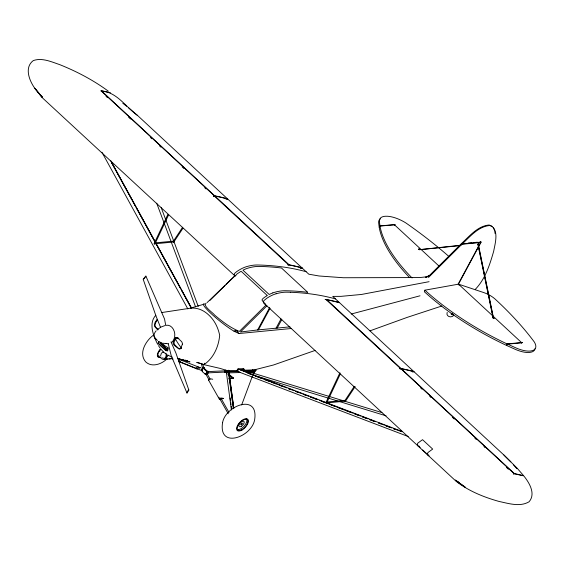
<?xml version="1.0" encoding="UTF-8"?>
<svg xmlns="http://www.w3.org/2000/svg" width="564" height="564" viewBox="0 0 564 564"><rect width="100%" height="100%" fill="white"/><g stroke="black" fill="none" stroke-linecap="round" stroke-linejoin="round"><path stroke-width="0.85" d="M224.599 371.514L224.761 370.837L224.641 372.169L224.599 371.514L225.473 372.092M224.937 371.5L225.417 370.816M158.632 341.749L159.027 343.673A1.509 0.592 64.9 0 0 159.499 344.385L166.232 350.639M160.592 327.465L156.087 316.263L143.164 279.229L145.893 276.113L164.554 319.041L165.703 325.245M228.307 371.457A1.318 1.043 88.3 0 1 228.737 372.663L228.674 372.994A1.318 1.043 88.3 0 1 228.547 373.297M253.793 370.541A1.318 1.043 88.3 0 1 254.463 371.916L254.399 372.247A1.318 1.043 88.3 0 1 254.082 372.797M238.036 369.131C237.317 374.806 236.133 367.284 239.023 369.505A9.186 5.457 -69.1 0 1 239.904 369.653A146.548 126.569 66.6 0 1 246.489 372.296L246.799 372.522M202.666 370.915L201.595 370.696L202.25 369.152L202.018 368.172L204.175 367.636L204.379 368.482L207.446 371.331L208.123 371.295L206.614 371.408L203.548 368.56L203.343 367.714L202.73 368.052M237.373 330.539L239.27 331.47L265.947 305.131L263.882 302.713M447.189 312.364C445.616 316.418 451.256 318.406 453.682 315.445M170.984 341.833L175.897 353.001L188.834 390.027L186.987 393.03L171.23 355.722L168.255 343.8M220.256 399.227A4.484 1.424 -29.5 0 1 219.276 399.023L208.426 379.854L208.892 379.431A4.484 1.424 -29.5 0 1 211.133 378.945L212.727 379.255M219.276 399.023L219.741 398.593A4.484 1.424 -29.5 0 1 221.983 398.113L223.577 398.417L221.871 398.917M186.987 393.03L188.221 390.232L188.834 390.027M458.518 284.157L424.918 290.178L424.339 291.743L431.009 297.616A150.017 62.449 28.3 0 0 506.324 345.323L507.078 343.92L521.503 342.538L458.236 283.896M241.66 404.945L252.369 376.237M253.285 373.777L253.899 372.134M166.013 356.631L165.449 357.731M208.144 372.529L207.503 372.726L207.615 371.613L226.108 370.781M154.057 243.81L167.868 214.433M155.178 243.408L168.608 214.828M339.937 372.776L325.752 402.95L326.5 403.345M326.873 402.548L340.303 373.967M166.458 349.694L167.268 348.192M204.683 363.216L203.907 364.654A65.22 50.344 84.5 0 1 200.995 363.505M227.137 371.197L225.656 370.083L224.987 371.316L226.383 372.6L227.137 371.197L229.358 370.985L228.512 370.203M266.934 305.822L240.405 332.013L257.6 329.954L269.677 307.528M258.432 329.869L270.036 308.318M243.317 370.626L244.092 369.216L243.528 368.694L238.65 368.969L238.255 369.667M276.043 328.185L281.034 318.914M277.213 328.072L281.796 319.569M255.273 371.613L256.028 370.21L255.09 369.342M448.387 256.007A246.193 102.486 28.3 0 0 405.84 222.928A21.376 8.897 28.3 0 0 387.595 216.259L385.141 216.266A21.376 8.897 28.3 0 0 379.375 221.173L379.946 225.833L379.191 227.236L378.62 222.576A21.376 8.897 28.3 0 1 380.651 218.705M439.278 266.321L394.405 224.733L379.981 226.115L379.227 227.518A150.017 62.449 28.3 0 0 409.549 277.537M394.673 224.881L395.145 224.662L394.638 224.909A0.874 0.423 -47.2 0 0 394.328 225.233M418.798 249.182L419.306 248.971L419.778 249.669L418.798 249.182L419.778 249.669M477.786 244.409L478.166 243.704L478.723 243.796L477.786 244.409L478.321 244.318L493.472 317.821M493.267 317.842L493.923 318.392L493.253 317.877L478.11 244.339L478.723 243.796M478.209 244.367L478.582 243.669M458.236 283.995L480.591 242.485L480.027 241.963M458.335 284.425L481.127 242.097L480.45 241.674M493.507 318.434L494.015 318.216M521.77 342.686L522.151 342.764L507.607 344.16L506.853 345.563L515.496 349.447A21.376 8.897 28.3 0 0 529.786 352.437L531.781 352.006A21.376 8.897 28.3 0 0 534.996 348.813M243.528 368.694L243.133 369.399L243.697 369.921M241.991 370.266L242.048 370.047A4.491 1.544 -74.2 0 0 241.498 369.596M173.409 241.216C174.812 241.117 172.965 242.823 173.409 241.216L182.595 227.264M173.465 242.583L182.997 228.187M229.21 374.785L232.763 378.014L228.744 378.86L233.327 378.07L232.114 378.063L228.145 374.383L231.931 378.099M354.284 386.403L345.09 400.306L326.507 402.061M345.161 401.723L355.165 386.601M143.848 278.912L145.893 276.113M156.193 330.765C154.353 332.76 152.759 336.151 155.22 338.351M475.487 289.156C485.364 278.842 489.778 264.72 493.669 251.311C495.157 243.176 499.697 228.744 489.136 224.987C477.63 226.023 469.643 236.048 461.655 243.387L462.219 243.909L481.127 242.097M108.358 91.206C93.42 80.208 76.866 71.494 59.657 64.613C51.409 61.828 42.011 57.457 33.29 60.588C23.801 67.687 29.603 81.42 35.37 89.077L42.779 98.185L234.955 275.944M206.854 374.179L207.122 373.784L205.98 374.411L208.997 379.755M429.634 275.31L425.559 277.291L427.639 276.684L429.634 275.31L461.281 243.754L465.533 243.352M480.591 242.485L461.846 244.275L428.485 277.467M462.219 243.909C470.207 236.57 478.194 226.545 489.7 225.508L492.111 226.361M209.716 300.612L225.085 285.469M226.284 284.249L235.054 275.789M207.143 302.544L234.885 275.838M155.805 315.276C148.318 323.257 153.387 335.996 157.701 344.35M152.858 335.566C145.477 341.368 138.384 353.536 145.787 361.975C152.104 367.707 161.664 364.132 167.007 358.852M235.061 275.782L235.766 275.754A2.129 1.022 -47.2 0 1 237.324 273.759L241.089 271.235L267.322 295.55A30.28 14.544 -47.2 0 0 264.438 297.397L263.55 298.074A2.129 1.022 -47.2 0 0 261.992 300.062L263.55 302.36M202.25 370.957L202.363 371.676L205.74 374.531L207.651 373.467L207.453 373.121M206.974 374.087L207.651 373.467M202.927 364.436L203.731 367.756L203.371 367.911M157.708 329.305L160.973 327.057L164.984 325.555M165.33 357.907L164.223 358.535L165.872 358.373M326.274 402.111L326.309 402.915L326.725 402.336M202.159 369.434L201.701 370.231L202.236 370.548M156.721 319.999L155.079 322.298L154.621 325.921A2.559 1.128 83.5 0 0 154.853 326.697L157.807 330.06M206.72 374.277L206.001 374.468M198.881 368.496L200.312 367.749L198.338 367.086A4.484 2.644 -68 0 0 196.321 367.777L196.166 368.496A4.484 2.644 -68 0 0 197.978 368.821M228.73 370.985L226.954 371.091M213.742 196.11L214.369 195.842L100.893 90.663L110.445 92.785M400.095 368.842L400.729 368.574L514.213 473.76L523.766 475.875C529.286 482.714 536.026 493.796 529.06 501.798C519.902 507.212 508.7 503.469 499.055 501.452C483.792 497.166 468.698 491.082 456.1 481.275L264.1 303.319L263.529 301.5A2.489 1.191 -47.2 0 1 264.114 300.415L266.948 298.173A28.362 13.628 -47.2 0 1 276.092 293.759M513.578 474.021L514.213 473.76M156.736 319.992L156.891 319.929A2.961 2.284 84.5 0 1 157.624 319.873M370.005 330.835L407.201 317.377L441.767 306.026M315.079 350.448L273.455 365L255.013 369.688M203.512 367.862L204.175 367.636M161.953 312.519L190.357 308.198L204.661 304.003M163.377 352.028L161.36 353.156L160.606 355.785M420.032 295.797L351.224 314.028M162.439 357.957L163.031 357.816M255.125 370.294L255.464 370.174L253.173 370.336M237.388 330.469L233.982 331.181L232.072 330.003A23.42 3.003 38.8 0 1 211.246 313.697A23.42 3.003 38.8 0 1 203.893 303.89M427.639 276.684L419.997 277.551L343.398 277.742L319.062 275.986L308.797 274.189L302.17 268.041A558.748 268.464 -47.2 0 0 289.367 265.038L287.88 264.939M232.114 378.063L232.495 378.148M233.299 377.915L229.203 374.517L228.145 374.383M229.576 378.782L233.327 378.07M203.308 367.777L203.731 367.756M429.091 281.683L361.439 294.464L341.037 296.354L332.753 296.396L339.38 302.537A558.748 268.464 -47.2 0 0 326.584 299.533L325.097 299.435M460.851 245.241L419.461 249.697L460.88 245.53M226.023 199.219L227.736 199.057L301.888 267.78L300.175 267.949M155.664 242.844L173.437 241.138M154.98 243.789L173.5 242.012M379.946 225.833L394.772 224.698M468.085 243.105L471.49 242.781M473.189 242.612L477.44 242.21M418.89 249.006L419.75 249.38M478.039 244.339L478.455 244.297M300.478 268.203L302.17 268.041M237.578 330.835L233.982 331.181L238.868 333.536L291.447 328.495M257.6 329.954L289.959 326.852M493.578 317.807L493.162 317.849L493.599 318.258M492.943 317.913L493.923 318.392M167.374 358.958L164.237 359.261L166.218 358.133L168.192 355.165M168.939 358.81L170.511 358.655A5.499 4.244 84.5 0 1 169.397 358.676M172.654 358.648L163.123 359.472L160.959 358.387M202.018 368.172C204.584 367.827 201.806 369.787 202.878 368.102M203.548 368.56L204.379 368.482M201.595 370.696L202.011 370.654M206.614 371.408L207.446 371.331M226.291 370.414L227.412 371.175M521.869 342.503L522.243 342.468L521.735 342.708A0.874 0.423 -47.2 0 0 521.305 343.222M204.774 373.904L205.747 373.77M205.74 374.531L206.572 374.454M226.383 372.6L227.856 372.459M256.028 370.21L253.469 370.456L252.531 369.589M412.404 371.951L414.096 371.789L503.892 455.014L517.117 468.162L523.582 475.642L514.354 473.57A2.799 1.347 -47.2 0 0 513.275 473.887M326.676 402.922L345.196 401.152M422.683 450.001L429.028 455.881L428.097 455.317L427.526 453.498A2.489 1.191 -47.2 0 1 428.104 452.42L432.68 449.092L422.535 439.68L417.959 443.015A2.489 1.191 -47.2 0 0 417.374 444.094L417.945 445.912L419.708 446.392M244.092 369.216L239.214 369.49L238.65 368.969M207.806 372.889L226.855 371.972M247.399 371.204L254.23 370.95L245.495 371.204M213.312 195.821L214.369 195.842M399.664 368.553L400.729 368.574M237.874 370.372L227.447 370.675L220.094 368.398L203.907 364.654A40.347 31.14 84.5 0 0 219.678 335.376A33.572 25.916 84.5 0 0 208.687 314.966A33.572 25.916 84.5 0 0 190.357 308.198M243.317 370.217L254.174 369.899M238.501 371.408L228.505 371.697L238.057 371.613A1.854 1.1 -69.1 0 1 237.381 370.95L237.486 370.344A1.805 1.072 -69.1 0 1 238.572 369.49L237.578 369.138M228.695 372.867L240.151 372.536M248.745 372.282L254.42 372.12M163.701 358.591C166.359 358.753 167.12 355.073 165.809 353.247M345.302 401.131L345.584 400.426L344.992 400.764M290.587 292.272L287.069 292.187A61.885 29.73 -47.2 0 0 276.078 293.781M206.128 303.143C202.06 305.519 213.389 313.062 214.637 315.1C221.638 320.986 228.97 326.782 237.366 330.539M228.173 374.616L229.033 374.849L233.566 408.435M167.029 351.09L167.677 350.759L168.361 347.932L164.822 345.753L161.41 342.433M207.721 371.577L208.158 372.021M165.887 343.638L163.426 343.215M200.312 367.749L180.945 360.072A4.484 2.644 -68 0 0 178.922 360.763L178.774 361.482A4.484 2.644 -68 0 0 180.586 361.806M101.09 91.079A2.799 1.347 -47.2 0 1 101.598 91.001C117.058 92.136 125.948 107.28 137.658 115.564L227.454 198.796A558.748 268.464 -47.2 0 0 214.651 195.793A2.799 1.347 -47.2 0 0 213.58 196.103M175.439 337.674L178.844 338.463M200.142 363.286L196.744 362.412L202.448 364.111M178.132 358.697L189.983 361.898L177.766 358.584L188.313 361.425L185.041 360.058M241.653 369.631L343.293 400.757M344.971 401.272L381.934 412.594M259.243 376.971L337.364 400.898M339.042 401.413L386.079 415.823M172.196 357.111L167.705 355.13M241.258 370.167L402.28 431.559M247.3 372.874L286.759 387.891M288.331 388.526L294.147 390.704M295.719 391.338L301.536 393.524M303.108 394.158L308.917 396.337M310.489 396.971L317.123 399.467M319.52 400.412L324.512 402.287M326.901 403.232L353.233 413.236M354.805 413.87L360.622 416.056M362.194 416.683L368.01 418.869M369.582 419.503L375.391 421.682M378.606 422.944L384.422 425.129M385.995 425.757L391.804 427.942M393.376 428.577L401.653 431.7M248.104 373.297L253.913 375.476M255.485 376.11L261.301 378.296M264.516 379.551L268.69 381.109M271.897 382.371L276.071 383.929M279.286 385.184L283.459 386.742M288.31 388.624L290.848 389.562M295.698 391.444L298.229 392.375M303.087 394.257L305.618 395.195M310.468 397.077L312.999 398.008M314.642 398.635L317.109 399.573M322.03 401.448L324.49 402.386M331.054 404.896L335.157 406.454M338.372 407.716L344.188 409.901M345.76 410.529L351.576 412.714M354.784 413.976L358.958 415.534M362.173 416.789L366.346 418.347M369.561 419.609L373.735 421.167M378.585 423.049L381.116 423.98M385.973 425.862L389.322 427.11M393.362 428.682L395.893 429.613M237.86 371.577L408.237 436.536M171.393 358.337L172.993 358.986M178.619 361.256L201.905 370.64M179.218 361.785L196.61 368.8M181.749 360.234L182.912 360.734M507.607 344.16L516.25 348.044A21.376 8.897 28.3 0 0 530.541 351.027L532.536 350.604A21.376 8.897 28.3 0 0 534.334 342.024A246.193 102.486 28.3 0 0 495.22 299.167A14.452 6.014 28.3 0 0 483.926 292.631L459.787 284.58A0.874 0.423 -47.2 0 0 458.976 285.151M264.1 303.319L265.341 304.067M154.261 244.134L154.684 243.951M166.972 354.657L163.525 352.147L160.578 348.728M157.427 340.452L154.762 337.801M122.79 103.233L126.674 106.272M128.62 107.787L137.658 115.564M461.281 243.754L461.846 244.275M451.968 313.21L453.16 315.001A1.368 0.656 -47.2 0 0 453.675 314.966M101.598 91.001L214.651 195.793M213.883 196.061A6.155 2.954 -47.2 0 1 214.933 196.053L289.085 264.777A558.748 268.464 -47.2 0 1 301.888 267.78M326.366 299.752A6.155 2.954 -47.2 0 1 326.866 299.794L401.011 368.525A6.155 2.954 -47.2 0 0 399.961 368.525M400.221 369.096A2.799 1.347 -47.2 0 1 401.293 368.786L514.354 473.57M214.108 195.8L288.676 264.918M325.893 299.406L400.468 368.525M106.06 96.31L107.35 97.502M128.627 117.227L130.566 119.018M150.553 137.545L151.843 138.737M159.577 145.914L160.867 147.105M182.144 166.831L184.083 168.622M204.711 187.742L206.001 188.94M420.73 387.969L422.02 389.16M429.754 396.33L431.044 397.528M452.321 417.247L454.26 419.045M474.888 438.165L476.178 439.363M483.919 446.533L485.209 447.724M506.486 467.45L508.418 469.241M418.876 446.469L420.145 447.647M158.174 329.468L155.918 327.374A2.961 2.284 84.5 0 1 155.008 323.962L156.94 320.38A2.961 2.284 84.5 0 1 157.567 319.929M167.282 350.082L160.98 344.237A1.755 1.354 84.5 0 1 160.451 342.193M503.892 455.014L510.829 461.86M39.755 94.392L42.131 97.022L34.735 88.217L42.18 97.184L38.077 92.461M513.564 464.955L516.85 468.663M155.333 338.485L155.946 339.225M237.183 331.244L238.868 333.536M158.449 345.612L159.993 347.981M234.779 276.141L234.208 274.323A2.489 1.191 -47.2 0 1 234.793 273.244L236.661 271.651A28.581 13.733 -47.2 0 1 246.771 266.575A61.885 29.73 -47.2 0 1 257.748 265.002L261.266 265.101A554.306 266.335 -47.2 0 1 306.111 271.707M207.122 373.784L210.118 379.079M220.82 397.98L228.949 412.347M206.819 373.551L206.621 373.206L208.243 373.086L207.411 373.171L207.291 371.38M218.839 397.148L228.258 413.786M110.763 160.726L191.506 308.014M111.404 162.185L191.57 308.473M111.334 162.249L132.011 199.959M132.857 201.503L135.388 206.121M136.227 207.658L154.374 240.75M155.22 242.294L173.782 276.156M174.628 277.699L177.159 282.317M177.998 283.854L180.536 288.472M181.375 290.009L191.506 308.48M101.943 152.259L187.84 308.952M452.455 313.577L453.16 315.001M493.507 227.778L494.776 231.134M161.205 207.651L198.218 306.33M156.686 203.209L195.553 306.823M201.454 363.9L202.455 368.052M477.891 244.395L493.049 317.899M228.892 371.683L233.771 407.864M228.984 372.86L233.778 408.653M228.78 374.827L233.348 408.689M226.566 370.386L226.672 371.14M230.112 397.994L230.443 400.475M230.669 402.132L231 404.607M231.226 406.263L231.564 408.808M226.326 372.127L231.423 409.95M494.875 231.931L495.072 233.517M166.098 355.059L166.133 355.856M507.078 343.92A150.017 62.449 28.3 0 1 424.918 290.178M181.227 348.256A2.961 2.284 84.5 0 1 178.471 348.284L175.087 345.147A2.961 2.284 84.5 0 1 174.184 341.728L176.109 338.146A2.961 2.284 84.5 0 1 177.216 337.561M177.709 337.554A2.961 2.284 84.5 0 1 177.956 337.603M246.369 418.883A7.015 3.37 -47.2 0 1 244.48 425.714A7.015 3.37 -47.2 0 1 237.465 429.493M227.088 373.572A1.318 1.043 88.3 0 1 226.657 372.36M412.08 277.967A150.017 62.449 28.3 0 1 379.981 226.115M160.218 357.005A7.015 3.37 -47.2 0 1 160.5 349.405M161.297 357.238A7.713 3.708 -47.2 0 1 157.37 355.722A7.713 3.708 -47.2 0 1 160.225 349.208M208.913 380.051A4.484 1.424 -29.5 0 1 208.426 379.854M181.495 348.143A65.22 50.344 84.5 0 1 175.467 339.105M453.111 314.444A1.368 0.656 -47.2 0 1 452.596 314.479M239.115 371.394A9.186 5.457 -69.1 0 1 238.635 371.528M240.673 370.294A1.861 0.642 -74.2 0 1 241.251 369.617L239.735 369.173A4.251 1.459 -74.2 0 1 239.82 369.145M452.751 314.338A2.193 1.05 -47.2 0 1 451.292 313.471M159.245 356.103A7.015 3.37 -47.2 0 1 158.195 356.018M159.732 351.421A3.504 1.685 -47.2 0 1 160.049 350.702M168.389 343.716A9.292 7.17 84.5 0 1 165.894 343.342M166.218 325.287A9.292 7.17 84.5 0 1 174.325 331.547A9.292 7.17 84.5 0 1 171.336 342.623M214.933 196.053A558.748 268.464 -47.2 0 1 227.736 199.057M288.035 264.784A6.155 2.954 -47.2 0 1 289.085 264.777M290.594 292.265A554.306 266.335 -47.2 0 1 335.432 298.885M401.293 368.786A558.748 268.464 -47.2 0 1 414.096 371.789M326.866 299.794A558.748 268.464 -47.2 0 1 339.662 302.797L413.814 371.528A558.748 268.464 -47.2 0 0 401.011 368.525M182.412 344.146L180.783 348.298L179.458 348.904A2.559 1.868 47.6 0 1 178.682 348.778L174.177 345.231A2.954 2.284 84.5 0 1 173.268 341.812L175.2 338.238A2.961 2.284 84.5 0 1 177.956 338.217L181.333 341.347A2.961 2.284 84.5 0 1 182.334 343.518L182.412 344.146M154.409 243.211C154.684 244.889 155.516 242.245 154.409 243.211M201.82 370.047C202.095 371.725 202.927 369.082 201.82 370.047M205.578 373.53C205.853 375.201 206.699 372.585 205.578 373.53M206.544 372.092C206.819 373.77 207.651 371.133 206.544 372.092M222.568 422.683C218.303 449.332 251.636 437.149 254.625 419.792C258.897 393.136 225.558 405.319 222.568 422.683M158.336 342.489L158.272 342.623A0.994 0.768 84.5 0 0 158.456 343.814L165.499 350.343A0.994 0.768 84.5 0 0 166.415 350.166L167.099 348.919L158.942 341.361L158.336 342.489M272.807 292.892L271.94 293.245A28.059 13.48 -47.2 0 0 269.197 294.507L242.971 270.191A27.608 13.268 -47.2 0 1 248.308 268.034A61.885 29.73 -47.2 0 1 259.292 266.441L262.81 266.532A550.894 264.692 -47.2 0 1 281.485 268.006L307.711 292.307A550.894 264.692 -47.2 0 0 289.029 290.834L285.511 290.742A61.885 29.73 -47.2 0 0 274.527 292.342L272.807 292.892M464.983 487L455.5 480.274L464.983 487M457.855 481.917L455.451 480.119L459.935 483.468L457.855 481.917M241.47 424.685A1.093 0.529 -47.2 0 0 242.287 423.162A1.093 0.529 -47.2 0 0 240.842 424.022A1.093 0.529 -47.2 0 0 241.47 424.685M242.111 429.514A7.015 3.37 -47.2 0 0 247.349 419.792A7.015 3.37 -47.2 0 0 238.071 425.291A7.015 3.37 -47.2 0 0 242.111 429.514M242.076 429.979A7.713 3.708 -47.2 0 0 247.836 419.285A7.713 3.708 -47.2 0 0 237.627 425.334A7.713 3.708 -47.2 0 0 242.076 429.979M241.336 426.285A3.504 1.685 -47.2 0 0 243.951 421.421A3.504 1.685 -47.2 0 0 239.312 424.17A3.504 1.685 -47.2 0 0 241.336 426.285"/></g></svg>
